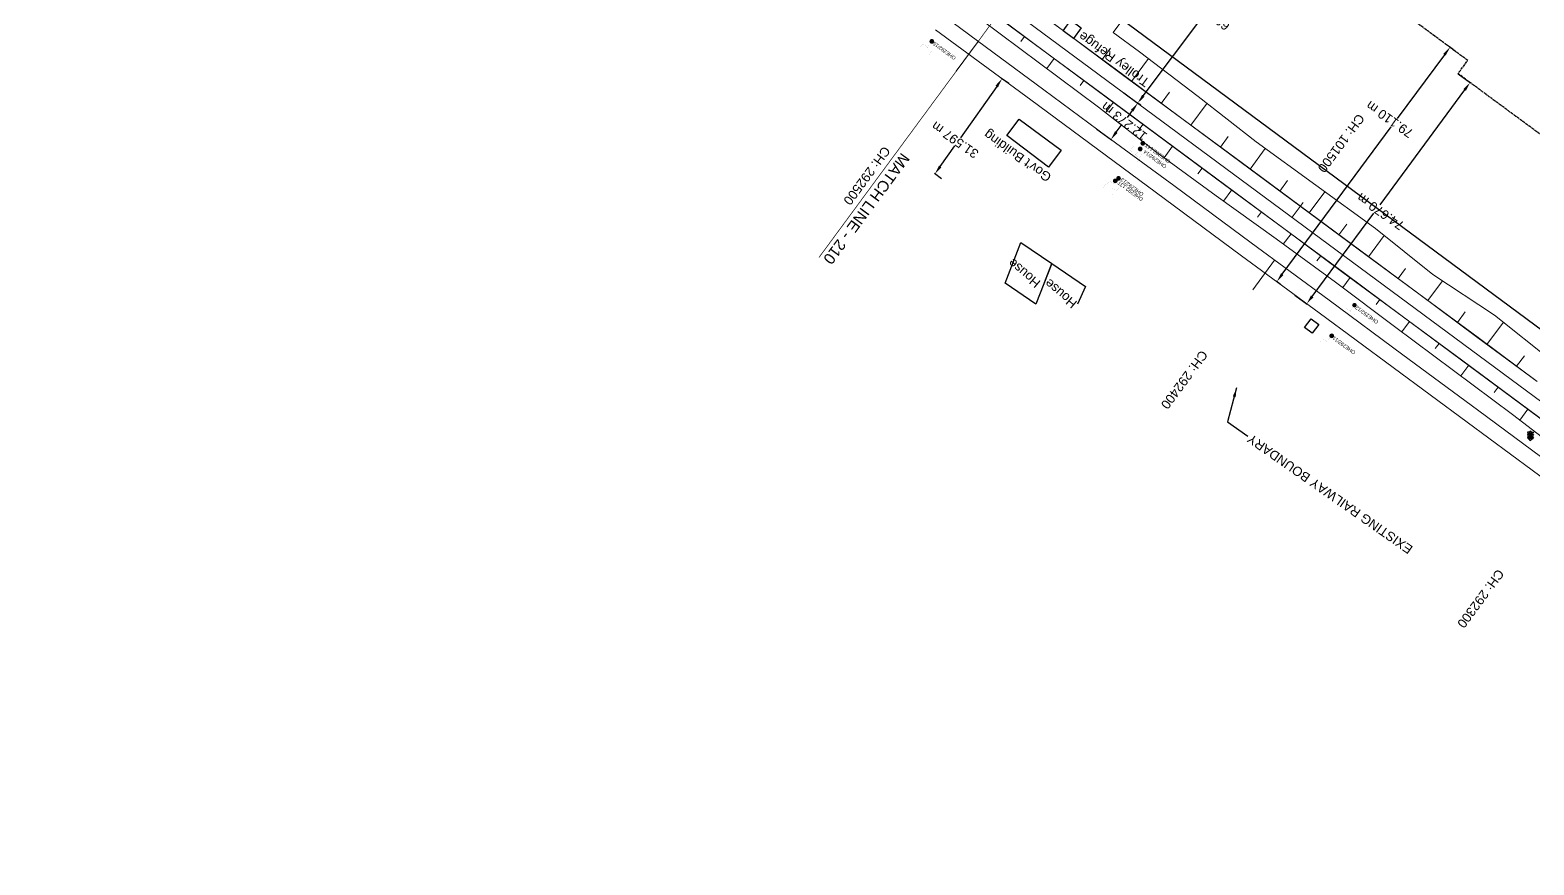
# Model space of a CAD drawing. Header units: metres. Extents: x 644418 to 1306172, y 3366650 to 6747308.
# Drawn here: x 650561.2 to 650969.4, y 3375122.3 to 3375349 of the extents above; entities that cross this region are included whole.
import ezdxf
from ezdxf.enums import TextEntityAlignment as Align

# ---------------------------------------------------------------- set-up
doc = ezdxf.new("R2010")
doc.units = ezdxf.units.M
doc.header["$MEASUREMENT"] = 0
doc.linetypes.add('CENTER', pattern=[2, 1.25, -0.25, 0.25, -0.25])
doc.linetypes.add('PHANTOM2', pattern=[1.25, 0.625, -0.125, 0.125, -0.125, 0.125, -0.125])
doc.layers.get('Defpoints').update_dxf_attribs({"lineweight": 0})
for name, color, linetype in [('DFCC Boundary', 6, 'CENTER'), ('Dimension', 10, 'Continuous'), ('GOVT_BUILDING', 251, 'Continuous'), ('MATCH LINE', 7, 'Continuous'), ('PROPOSED DFCC FORMATION LINE', 187, 'Continuous'), ('RESIDENTIAL_BL_PUC', 251, 'Continuous'), ('SIGNAL_POST', 8, 'Continuous'), ('TOPO_TEXT', 251, 'Continuous'), ('Trolley Refuse', 10, 'Continuous'), ('TROLLEY_STAND', 7, 'Continuous')]:
    doc.layers.add(name, color=color, linetype=linetype)
for name, color, linetype, lineweight in [('Existing Chainage', 7, 'Continuous', 0), ('Existing IR Track', 143, 'Continuous', 0), ('Existing Railway Boundary', 7, 'CENTER', 0), ('OHE MAST', 8, 'Continuous', 0), ('OHE MAST TEXT', 8, 'Continuous', 0), ('Proposed Chainage', 10, 'Continuous', 0), ('PROPOSED DFCC TOE LINE', 239, 'Continuous', 0), ('PROPOSED DFCC TOE SLOPES', 239, 'Continuous', 0), ('PROPOSED DFCC TRACK', 1, 'Continuous', 0), ('TEMPORARY CONNECTION', 6, 'Continuous', 0)]:
    doc.layers.add(name, color=color, linetype=linetype, lineweight=lineweight)
doc.styles.get("Standard").update_dxf_attribs({"font": 'arial.ttf'})
doc.styles.add('Style-Arial', font='arial.ttf')
doc.dimstyles.new('DIM', dxfattribs={"dimtxt": 2.5, "dimasz": 2.5, "dimexe": 0.18, "dimexo": 0.0625, "dimgap": 0.09, "dimtad": 0, "dimtih": 1, "dimtoh": 1, "dimdec": 3, "dimzin": 0, "dimdsep": 46, "dimtxsty": 'Standard', "dimcen": 0.09, "dimadec": 0, "dimazin": 0, "dimtfac": 1, "dimtdec": 3, "dimtofl": 0, "dimtmove": 0, "dimatfit": 3, "dimfxl": 1, "dimtolj": 1, "dimtzin": 0, "dimarcsym": 0})
doc.dimstyles.new('ISO-25', dxfattribs={"dimtxt": 2.5, "dimasz": 2.5, "dimexe": 1.25, "dimexo": 0.625, "dimtad": 1, "dimtxsty": 'Standard', "dimcen": 2.5, "dimadec": 0, "dimazin": 0, "dimtfac": 1, "dimtmove": 0, "dimatfit": 3, "dimfxl": 1, "dimarcsym": 0})

# ---------------------------------------------------------------- blocks, each defined once
blk = doc.blocks.new('SIG')
for color, points in [(1, [(-0.22, 0.42, 0.180295), (-0.01, 0.33, -0.00255), (0.01, 0.33, -0.00255), (0.02, 0.33, 0.180295), (0.23, 0.42, -0.002654), (0.25, 0.44, 0.184495), (0.33, 0.65, 1.000001), (-0.32, 0.65, 0.184495), (-0.24, 0.44, -0.002654)]), (2, [(0.23, -0.23, -0.002654), (0.25, -0.21, 0.184495), (0.33, 0.01, 1.000001), (-0.32, 0.01, 0.184495), (-0.24, -0.21, -0.002654), (-0.22, -0.23, 0.180295), (-0.01, -0.32, -0.00255), (0.01, -0.32, -0.00255), (0.02, -0.32, 0.180295)]), (3, [(0.23, -0.88, -0.002654), (0.25, -0.86, 0.184495), (0.33, -0.64, 1.000001), (-0.32, -0.64, 0.184495), (-0.24, -0.86, -0.002654), (-0.22, -0.88, 0.395599)])]:
    blk.add_hatch(color=color).paths.add_polyline_path(points)
for p, q in [((-0.31, 0.98), (-0.32, -0.9)), ((0.33, -0.9), (0.32, 0.98))]:
    blk.add_line(p, q)
for points in [[(-0.31, 0.98), (-0.81, 0.98, 0.198758), (-0.42, 0.41, 0.003814), (-0.31, 0.39, 0.003814)], [(-0.31, 0.33), (-0.81, 0.33, 0.198758), (-0.42, -0.23, 0.003727), (-0.32, -0.26, 0.003727)], [(0.32, 0.98), (0.82, 0.98, -0.198758), (0.44, 0.41, -0.003814), (0.32, 0.39, -0.003814)], [(0.32, 0.33), (0.82, 0.33, -0.198758), (0.44, -0.23, -0.003727), (0.33, -0.26, -0.003727)], [(-0.32, -0.32), (-0.81, -0.32, 0.198758), (-0.42, -0.88, 0.003639), (-0.32, -0.9)], [(0.33, -0.32), (0.82, -0.32, -0.198758), (0.44, -0.88, -0.003639), (0.33, -0.9)]]:
    blk.add_lwpolyline(points, format="xyb")
for centre, radius, start, end in [((0.01, 0.91), 0.324, 12.4049, 167.5951), ((0.01, 0.81), 0.357, 27.7578, 152.2422), ((0.01, -0.9), 0.324, 181.4572, 358.5428)]:
    blk.add_arc(centre, radius, start, end)
blk = doc.blocks.new('OHE MAST')
h = blk.add_hatch(color=256)
edge = h.paths.add_edge_path()
edge.add_arc((0, 0), 0.514, 0, 360)
at = {"const_width": 0.01, "flags": 128}
for points in [[(1.5, 3.5), (1.5, 2), (-1.5, 2), (-1.5, 3.5)], [(0, 2), (0, 0)]]:
    blk.add_lwpolyline(points, dxfattribs=at)
blk.add_circle((0, 0), 0.514)
blk = doc.blocks.new('*D1583')
at = {"layer": 'Defpoints', "color": 0, "linetype": 'ByBlock', "ltscale": 0.5, "transparency": 16777216}
for p in [(650826.88, 3375334.41), (650806.8, 3375309.91), (650808.66, 3375308.59)]:
    blk.add_point(p, dxfattribs=at)
at = {"layer": 'Existing Railway Boundary', "color": 0, "linetype": 'ByBlock', "lineweight": -2, "ltscale": 0.5, "transparency": 16777216}
for p, q in [((650823.57, 3375333.68), (650813.76, 3375319.78)), ((650826.83, 3375334.45), (650824.87, 3375335.83)), ((650808.24, 3375311.95), (650812.19, 3375317.55)), ((650808.61, 3375308.63), (650806.65, 3375310.01))]:
    blk.add_line(p, q, dxfattribs=at)
at = {"layer": 'Existing Railway Boundary', "color": 0, "linetype": 'ByBlock', "ltscale": 0.5, "transparency": 16777216}
for points in [[(650823.23, 3375333.92), (650823.91, 3375333.44), (650825.01, 3375335.73)], [(650807.9, 3375312.19), (650808.58, 3375311.71), (650806.8, 3375309.91)]]:
    blk.add_solid(points, dxfattribs=at)
at = {"layer": 'Existing Railway Boundary', "color": 0, "linetype": 'ByBlock', "ltscale": 0.5, "transparency": 16777216, "insert": (650812.26, 3375319.17), "char_height": 2.5, "attachment_point": 5, "rotation": 145}
blk.add_mtext('\\A1;31.597 m', dxfattribs=at)
blk = doc.blocks.new('*D1599')
at = {"layer": 'Defpoints', "color": 0, "transparency": 16777216}
for p in [(650858.01, 3375332.01), (650861.86, 3375329.16), (650850.72, 3375322.13)]:
    blk.add_point(p, dxfattribs=at)
at = {"layer": 'Dimension', "color": 0, "lineweight": -2, "transparency": 16777216}
for p, q in [((650858.06, 3375331.97), (650862.01, 3375329.05)), ((650860.38, 3375327.15), (650859, 3375325.28)), ((650850.77, 3375322.1), (650854.71, 3375319.18)), ((650856.05, 3375321.3), (650857.37, 3375323.08))]:
    blk.add_line(p, q, dxfattribs=at)
at = {"layer": 'Dimension', "color": 0, "transparency": 16777216}
for points in [[(650860.04, 3375327.4), (650860.71, 3375326.9), (650861.86, 3375329.16)], [(650855.72, 3375321.55), (650856.39, 3375321.05), (650854.57, 3375319.29)]]:
    blk.add_solid(points, dxfattribs=at)
at = {"layer": 'Dimension', "color": 0, "lineweight": 0, "transparency": 16777216, "insert": (650858.18, 3375324.18), "char_height": 2.5, "attachment_point": 5, "rotation": 142}
blk.add_mtext('\\A1;12.273 m', dxfattribs=at)
blk = doc.blocks.new('*D1584')
at = {"layer": 'Defpoints', "color": 0, "transparency": 16777216}
for p in [(650899.48, 3375379.15), (650900.32, 3375378.52), (650862.71, 3375328.53)]:
    blk.add_point(p, dxfattribs=at)
at = {"layer": 'Dimension', "color": 0, "lineweight": -2, "transparency": 16777216}
for p, q in [((650900.27, 3375378.56), (650899.34, 3375379.26)), ((650897.98, 3375377.16), (650881.5, 3375355.25)), ((650863.37, 3375331.16), (650879.85, 3375353.07)), ((650862.66, 3375328.57), (650861.72, 3375329.27))]:
    blk.add_line(p, q, dxfattribs=at)
at = {"layer": 'Dimension', "color": 0, "transparency": 16777216}
for points in [[(650897.64, 3375377.41), (650898.31, 3375376.91), (650899.48, 3375379.15)], [(650863.04, 3375331.41), (650863.7, 3375330.91), (650861.87, 3375329.16)]]:
    blk.add_solid(points, dxfattribs=at)
at = {"layer": 'Dimension', "color": 0, "lineweight": 0, "transparency": 16777216, "insert": (650880.67, 3375354.16), "char_height": 2.5, "attachment_point": 5, "rotation": 142}
blk.add_mtext('\\A1;62.560 m', dxfattribs=at)
blk = doc.blocks.new('*D1873')
at = {"layer": 'Defpoints', "color": 0, "linetype": 'Continuous', "ltscale": 0.5, "transparency": 16777216}
for p in [(650948.83, 3375337.16), (650952.1, 3375334.74), (650904.47, 3375277.09)]:
    blk.add_point(p, dxfattribs=at)
at = {"layer": 'DFCC Boundary', "color": 0, "linetype": 'Continuous', "lineweight": -2, "ltscale": 0.5, "transparency": 16777216}
for p, q in [((650948.88, 3375337.12), (650952.24, 3375334.64)), ((650950.61, 3375332.73), (650927.56, 3375301.52)), ((650909.22, 3375276.69), (650925.94, 3375299.32)), ((650904.52, 3375277.05), (650907.88, 3375274.57))]:
    blk.add_line(p, q, dxfattribs=at)
at = {"layer": 'DFCC Boundary', "color": 0, "linetype": 'Continuous', "ltscale": 0.5, "transparency": 16777216}
for points in [[(650950.28, 3375332.98), (650950.95, 3375332.49), (650952.1, 3375334.74)], [(650908.89, 3375276.94), (650909.56, 3375276.44), (650907.74, 3375274.68)]]:
    blk.add_solid(points, dxfattribs=at)
at = {"layer": 'DFCC Boundary', "color": 0, "linetype": 'Continuous', "ltscale": 0.5, "transparency": 16777216, "insert": (650927.75, 3375299.72), "char_height": 2.5, "attachment_point": 5, "rotation": 145}
blk.add_mtext('\\A1;74.670 m', dxfattribs=at)
blk = doc.blocks.new('*D1893')
at = {"layer": 'Defpoints', "color": 0, "linetype": 'Continuous', "ltscale": 0.5, "transparency": 16777216}
for p in [(650946.62, 3375344.31), (650947.61, 3375343.58), (650900.59, 3375279.96)]:
    blk.add_point(p, dxfattribs=at)
at = {"layer": 'DFCC Boundary', "color": 0, "linetype": 'Continuous', "lineweight": -2, "ltscale": 0.5, "transparency": 16777216}
for p, q in [((650945.14, 3375342.3), (650932.32, 3375324.95)), ((650947.56, 3375343.62), (650946.48, 3375344.41)), ((650901.1, 3375282.69), (650930.69, 3375322.75)), ((650900.54, 3375279.99), (650899.46, 3375280.79))]:
    blk.add_line(p, q, dxfattribs=at)
at = {"layer": 'DFCC Boundary', "color": 0, "linetype": 'Continuous', "ltscale": 0.5, "transparency": 16777216}
for points in [[(650944.8, 3375342.54), (650945.47, 3375342.05), (650946.62, 3375344.31)], [(650900.76, 3375282.94), (650901.43, 3375282.45), (650899.61, 3375280.68)]]:
    blk.add_solid(points, dxfattribs=at)
at = {"layer": 'DFCC Boundary', "color": 0, "linetype": 'Continuous', "ltscale": 0.5, "transparency": 16777216, "insert": (650930.24, 3375324.74), "char_height": 2.5, "attachment_point": 5, "rotation": 145}
blk.add_mtext('\\A1;79.110 m', dxfattribs=at)

msp = doc.modelspace()

# ---------------------------------------------------------------- linework, layer by layer
at = {"layer": 'DFCC Boundary', "ltscale": 0.5, "flags": 128}
msp.add_lwpolyline([(655695.597, 3371812.1897), (655640.8822, 3371912.823), (655580.0449, 3371996.7158), (655509.7792, 3372062.0857), (655426.9534, 3372113.9756), (655342.6069, 3372167.9462), (655257.8854, 3372221.2222), (655173.2688, 3372275.363), (655087.3459, 3372327.2788), (655002.8598, 3372380.6107), (654914.5097, 3372429.9473), (654741.1355, 3372529.4419), (654650.033, 3372576.4159), (654568.6995, 3372626.155), (654571.9877, 3372630.6369), (654391.4686, 3372756.327), (654377.1337, 3372736.8494), (654004.4289, 3373016.6995), (654007.7887, 3373020.6424), (653690.5739, 3373253.6486), (653690.5425, 3373253.6059), (653433.8132, 3373453.1485), (653440.7668, 3373462.5592), (653208.8394, 3373636.5534), (653216.1698, 3373646.5105), (653142.1983, 3373700.8896), (653053.6963, 3373771.1122), (652994.4341, 3373810.5255), (652929.3691, 3373859.5713), (652860.9168, 3373902.1103), (652749.6028, 3373984.4705), (652631.2396, 3374070.7175), (652636.2281, 3374078.1704), (652537.912, 3374145.7283), (652392.904, 3374241.2711), (652388.7719, 3374235.6812), (652308.569, 3374304.8076), (652315.9256, 3374314.7669), (652103.9815, 3374448.7876), (652083.1937, 3374464.1943), (652072.7494, 3374471.9329), (652052.3219, 3374487.0684), (652038.1897, 3374497.5387), (652024.0173, 3374508.0388), (652009.8347, 3374518.5254), (651995.6683, 3374529), (651981.7515, 3374539.2836), (651967.8828, 3374549.5317), (651954.6903, 3374559.2866), (651941.4997, 3374569.04), (651923.9377, 3374582.0168), (651906.3215, 3374595.0337), (651892.0868, 3374605.5547), (651877.7985, 3374616.1153), (651861.6288, 3374628.0564), (651845.5071, 3374639.9619), (651829.5757, 3374651.7544), (651824.7911, 3374655.296), (651813.6747, 3374663.5244), (651797.4592, 3374675.4968), (651792.6217, 3374679.0685), (651809.3453, 3374701.6999), (651798.0335, 3374710.0518), (651782.3495, 3374721.6444), (651766.6655, 3374733.2369), (651750.5163, 3374745.1875), (651734.3118, 3374757.179), (651717.3274, 3374769.6994), (651700.4625, 3374782.1317), (651684.6001, 3374793.8578), (651668.5938, 3374805.6902), (651652.6806, 3374817.4203), (651636.8173, 3374829.1137), (651620.9269, 3374840.8662), (651604.9647, 3374852.6718), (651588.7459, 3374864.6312), (651572.5882, 3374876.5455), (651556.6943, 3374888.2868), (651540.8409, 3374899.9983), (651524.5553, 3374912.0488), (651508.2568, 3374924.109), (651492.7938, 3374935.5157), (651477.3997, 3374946.8715), (651461.3291, 3374958.7436), (651445.2311, 3374970.6359), (651429.3555, 3374982.3615), (651413.4375, 3374994.1184), (651396.6322, 3375006.522), (651379.7761, 3375018.963), (651363.6644, 3375030.8565), (651352.7728, 3375038.8965), (651331.6522, 3375054.4784), (651315.7738, 3375066.1947), (651299.7306, 3375078.0412), (651283.6239, 3375089.9346), (651273.9044, 3375097.1057), (651264.2377, 3375104.2378), (651243.4187, 3375119.6324), (651222.5077, 3375135.095), (651201.5462, 3375150.5784), (651180.4926, 3375166.1298), (651161.7365, 3375179.9701), (651143.0969, 3375193.7244), (651126.6442, 3375205.9373), (651110.0563, 3375218.2505), (651088.7204, 3375233.9244), (651067.5473, 3375249.4788), (651049.4448, 3375262.8672), (651031.0656, 3375276.4601), (651013.3004, 3375289.5618), (650995.6557, 3375302.5748), (650975.556, 3375317.4171), (650955.4878, 3375332.2363), (650948.8014, 3375337.1771), (650951.4372, 3375340.7501), (650937.0874, 3375351.3535), (650916.0918, 3375366.8677), (650897.9224, 3375380.2929), (650879.805, 3375393.6796), (650866.8386, 3375403.2309), (650853.9116, 3375412.7532), (650835.5886, 3375426.289), (650817.2946, 3375439.8035), (650797.968, 3375454.1206), (650778.7222, 3375468.3781), (650760.7655, 3375481.6337), (650742.8011, 3375494.8949), (650723.0807, 3375509.4255), (650703.3693, 3375523.9495), (650688.6613, 3375534.8372), (650673.8463, 3375545.804), (650653.7938, 3375560.6295), (650633.6894, 3375575.4932), (650612.6421, 3375591.0542), (650592.0153, 3375606.3042), (650570.0328, 3375622.5591), (650548.5001, 3375638.4814), (650530.5234, 3375651.793), (650512.3606, 3375665.2423), (650494.7465, 3375678.2665), (650476.9008, 3375691.462), (650459.2976, 3375704.4721), (650441.3132, 3375717.7633), (650427.1261, 3375728.1319), (650413.8099, 3375737.864), (650402.677, 3375746.2697), (650389.8486, 3375755.6668), (650377.7322, 3375764.5425), (650360.7275, 3375777.1141), (650343.7744, 3375789.6482), (650325.0342, 3375803.5254), (650306.3109, 3375817.39), (650287.6225, 3375831.2124), (650268.717, 3375845.1957), (650250.337, 3375858.8009), (650231.8256, 3375872.5033), (650215.4559, 3375884.6355), (650199.261, 3375896.6381), (650189.9351, 3375903.5429), (650184.6476, 3375907.4517), (650170.3331, 3375918.0338), (650153.2211, 3375930.7288), (650135.9365, 3375943.5518), (650119.2313, 3375955.9159), (650102.3769, 3375968.3905), (650085.2738, 3375981.0461), (650068.2078, 3375993.6742), (650052.7787, 3376005.1011), (650037.4384, 3376016.4621), (650022.1728, 3376027.766), (650006.9632, 3376039.0283), (649974.7512, 3376062.8762), (649961.4537, 3376072.7117), (649948.2091, 3376082.508), (649944.476, 3376085.2722), (649918.728, 3376050.5341), (649909.4316, 3376057.4177), (649896.4092, 3376067.0604), (649893.7832, 3376069.0128), (649891.1645, 3376070.9437), (649888.4639, 3376072.9569), (649875.744, 3376082.3694), (649867.5551, 3376088.4016), (649853.4118, 3376098.8745), (649839.2513, 3376109.3603), (649829.0749, 3376116.9005), (649827.2194, 3376118.2675), (649818.0867, 3376125.0366), (649808.8566, 3376131.8779), (649793.2502, 3376143.4201), (649777.6288, 3376154.9733), (649763.6321, 3376165.3144), (649749.5741, 3376175.7007), (649733.9228, 3376187.2754), (649718.3343, 3376198.8036), (649705.3241, 3376208.4391), (649692.3703, 3376218.0327), (649678.0208, 3376228.6769), (649663.5747, 3376239.3366), (649646.4625, 3376252.0623), (649634.6272, 3376260.744), (649624.9192, 3376267.9946), (649615.0208, 3376275.3876), (649599.9831, 3376286.4834), (649588.9857, 3376294.598), (649590.032, 3376296.0132), (649586.1685, 3376298.8639), (649569.3593, 3376311.3207), (649552.641, 3376323.7102), (649537.2353, 3376335.0739), (649521.9792, 3376346.327), (649506.2408, 3376358.0035), (649490.3575, 3376369.7875), (649475.7578, 3376380.5673), (649461.1933, 3376391.3211), (649445.4753, 3376402.9572), (649429.8494, 3376414.5253), (649414.4906, 3376425.9209), (649378.3483, 3376452.6365), (649368.4603, 3376459.9984), (649352.6509, 3376471.6682), (649336.6992, 3376483.4434), (649322.3941, 3376494.1037), (649307.6557, 3376505.0862), (649290.8736, 3376517.4208), (649273.972, 3376529.8435), (649258.1992, 3376541.4854), (649242.2966, 3376553.2232), (649226.5432, 3376564.8634), (649210.8826, 3376576.435), (649195.2207, 3376588.0769), (649179.5326, 3376599.7383), (649164.9134, 3376610.5118), (649150.5177, 3376621.1205), (649135.415, 3376632.3287), (649120.2337, 3376643.5954), (649107.8929, 3376652.6743), (649095.5927, 3376661.7234), (649079.5687, 3376673.5769), (649063.4846, 3376685.4748), (649046.5651, 3376697.9756), (649029.6506, 3376710.4727), (649013.3465, 3376722.5351), (648996.9805, 3376734.6431), (648980.3936, 3376746.8979), (648963.6626, 3376759.259), (648946.7453, 3376771.7643), (648929.6945, 3376784.3682), (648913.5118, 3376796.3614), (648897.2206, 3376808.435), (648876.2496, 3376823.9678), (648855.1325, 3376839.6089), (648839.3985, 3376851.2044), (648823.6596, 3376862.8037), (648806.187, 3376875.7235), (648788.7814, 3376888.5937), (648772.4766, 3376900.6763), (648756.1277, 3376912.7915), (648748.6058, 3376918.3049), (648733.321, 3376929.6306), (648718.1841, 3376940.8501), (648694.1574, 3376958.9078), (648686.9154, 3376964.1595), (648685.9321, 3376964.8321), (648667.95, 3376978.2197), (648649.3198, 3376992.1471), (648633.5557, 3377003.8368), (648617.684, 3377015.6038), (648613.3865, 3377018.7718), (648613.1308, 3377018.4261), (648605.39, 3377024.1325), (648593.439, 3377032.9404), (648576.5994, 3377045.3816), (648559.8787, 3377057.7351), (648542.9247, 3377070.3132), (648525.9483, 3377082.908), (648511.3109, 3377093.7409), (648496.5572, 3377104.6599), (648477.562, 3377118.7172), (648458.5464, 3377132.7896), (648451.3349, 3377138.2101), (648435.5918, 3377149.862), (648422.1096, 3377159.9046), (648408.3664, 3377170.0637), (648394.6863, 3377180.1761), (648381.6588, 3377189.818), (648368.6059, 3377199.4787), (648354.1188, 3377210.196), (648339.6473, 3377220.9017), (648325.8166, 3377231.1386), (648311.9735, 3377241.3853), (648297.2469, 3377252.2824), (648283.6168, 3377262.3688), (648282.6002, 3377260.9951), (648281.5015, 3377261.8082), (648268.446, 3377271.4578), (648255.3849, 3377281.1115), (648243.3023, 3377290.0413), (648231.5826, 3377298.7116), (648230.1246, 3377299.843), (648216.137, 3377310.1827), (648202.3989, 3377320.3379), (648187.9045, 3377331.0225), (648173.4524, 3377341.7035), (648159.964, 3377351.7009), (648146.3755, 3377361.7726), (648132.3698, 3377372.1252), (648118.3132, 3377382.5155), (648104.5683, 3377392.6752), (648090.8453, 3377402.8186), (648079.0331, 3377411.5788), (648067.1746, 3377420.3734), (648052.1864, 3377431.461), (648037.1291, 3377442.5999), (648023.4384, 3377452.7367), (648009.6421, 3377462.9518), (647998.5681, 3377471.1475), (647977.6651, 3377486.6371), (647970.8013, 3377491.7424), (647954.3046, 3377504.0127), (647940.5645, 3377514.1537), (647927.1436, 3377524.0583), (647912.5029, 3377534.9198), (647897.7662, 3377545.8524), (647883.3488, 3377556.5286), (647868.9785, 3377567.1699), (647855.3948, 3377577.2425), (647841.7032, 3377587.3948), (647828.8284, 3377596.8277), (647815.9828, 3377606.2395), (647798.869, 3377618.9232), (647787.996, 3377626.9816), (647769.1212, 3377640.9619), (647756.6675, 3377650.183), (647742.624, 3377660.5991), (647728.5049, 3377671.0713), (647713.635, 3377682.0926), (647698.699, 3377693.1628), (647681.9918, 3377705.517), (647665.4025, 3377717.7839), (647652.0515, 3377727.6811), (647638.8028, 3377737.5025), (647625.2604, 3377747.546), (647611.724, 3377757.585), (647601.846, 3377764.9047), (647586.5632, 3377776.2354), (647574.9107, 3377784.8659), (647552.1318, 3377801.7377), (647544.5766, 3377807.3492), (647531.2096, 3377817.2774), (647518.7824, 3377826.4783), (647506.3678, 3377835.6698), (647493.0662, 3377845.5438), (647479.7149, 3377855.4547), (647466.3541, 3377865.3556), (647452.9886, 3377875.26), (647440.1702, 3377884.755), (647427.3392, 3377894.2595), (647421.9004, 3377898.2902), (647422.4016, 3377898.9655), (647413.1507, 3377905.8213), (647398.5546, 3377916.6386), (647385.2867, 3377926.4568), (647372.1159, 3377936.2032), (647357.4127, 3377947.1112), (647351.2811, 3377951.6601), (647330.0092, 3377967.4105), (647317.4471, 3377976.6964), (647304.414, 3377986.3606), (647291.335, 3377996.0589), (647278.7541, 3378005.3917), (647266.0777, 3378014.7954), (647252.9457, 3378024.4462), (647239.9839, 3378033.9719), (647225.7512, 3378044.5255), (647211.5179, 3378055.0796), (647196.511, 3378066.208), (647181.4966, 3378077.3419), (647167.7872, 3378087.5064), (647154.0498, 3378097.6917), (647140.7668, 3378107.5414), (647127.4862, 3378117.3893), (647113.2521, 3378127.9375), (647099.0375, 3378138.4713), (647085.0268, 3378148.8592), (647070.9977, 3378159.2608), (647056.5444, 3378169.9697), (647042.0873, 3378180.6814), (647027.5624, 3378191.4464), (647013.0728, 3378202.1851), (646999.864, 3378211.9684), (646986.6741, 3378221.7376), (646973.6148, 3378231.4185), (646960.4875, 3378241.1499), (646945.7953, 3378252.0414), (646931.0256, 3378262.9902), (646930.6274, 3378263.2852), (646951.9475, 3378292.0562)], dxfattribs=at)
at = {"layer": 'Existing Chainage', "color": 0, "linetype": 'Continuous', "lineweight": 13, "flags": 128}
for points in [[(650812.6077, 3375337.8682), (650818.5515, 3375345.91)], [(650893.0756, 3375278.4914), (650899.0166, 3375286.5353)]]:
    msp.add_lwpolyline(points, dxfattribs=at)
at = {"layer": 'Existing IR Track', "flags": 128}
for points in [[(650547.7579, 3375545.9911), (650568.1892, 3375530.8996), (650589.5736, 3375515.1041), (650609.3454, 3375500.4997), (650629.0016, 3375485.9807), (650644.1755, 3375474.7447), (650659.2263, 3375463.6), (650678.71, 3375449.1943), (650697.8507, 3375435.0422), (650716.3137, 3375421.4078), (650734.3206, 3375408.1099), (650753.4179, 3375393.9834), (650772.8889, 3375379.5805), (650791.1484, 3375366.1241), (650809.6786, 3375352.468), (650822.4837, 3375343.0037), (650836.3735, 3375332.7382), (650853.4798, 3375320.1348), (650871.6463, 3375306.7502), (650892.6637, 3375291.2274), (650913.7894, 3375275.6246), (650933.7823, 3375260.8401), (650954.0533, 3375245.85), (650971.5532, 3375232.9404)], [(650806.9491, 3375349.0906), (650819.9198, 3375339.5361), (650832.8394, 3375330.0192), (650850.9102, 3375316.667), (650869.0796, 3375303.2419), (650890.0735, 3375287.7289), (650911.1125, 3375272.1826), (650931.1996, 3375257.3495), (650951.2994, 3375242.5071), (650968.9808, 3375229.4671), (650986.7054, 3375216.3953)]]:
    msp.add_lwpolyline(points, dxfattribs=at)
at = {"layer": 'GOVT_BUILDING', "linetype": 'Continuous'}
msp.add_polyline3d([(650826.357, 3375320.404, 269.515), (650829.678, 3375324.786, 267.831), (650841.104, 3375316.349, 267.68), (650837.6307, 3375311.7661, 267.68)], close=True, dxfattribs=at)
at = {"layer": 'MATCH LINE', "linetype": 'PHANTOM2', "ltscale": 15, "const_width": 0.2}
msp.add_lwpolyline([(650846.3532, 3375383.6652), (650775.3272, 3375287.2438)], dxfattribs=at)
at = {"layer": 'Proposed Chainage', "lineweight": 0, "flags": 128}
msp.add_lwpolyline([(650906.7261, 3375302.1719), (650903.7516, 3375298.153)], dxfattribs=at)
at = {"layer": 'PROPOSED DFCC FORMATION LINE', "lineweight": 0, "flags": 128}
for points in [[(650970.2857, 3375253.5742), (650954.2099, 3375265.4724), (650938.1341, 3375277.3707), (650922.0583, 3375289.269), (650905.9825, 3375301.1672), (650889.9067, 3375313.0655), (650873.8309, 3375324.9637), (650857.7551, 3375336.862), (650841.6793, 3375348.7603), (650825.6035, 3375360.6585)], [(650825.6332, 3375360.6987), (650841.709, 3375348.8004), (650857.7848, 3375336.9022), (650873.8606, 3375325.0039), (650889.9364, 3375313.1057), (650906.0122, 3375301.2074), (650922.088, 3375289.3091), (650938.1638, 3375277.4109), (650954.2396, 3375265.5126), (650970.3154, 3375253.6144)], [(650981.8699, 3375235.6073), (650965.7941, 3375247.5055), (650949.7183, 3375259.4038), (650933.6425, 3375271.3021), (650917.5667, 3375283.2003), (650901.4909, 3375295.0986), (650885.4151, 3375306.9969), (650869.3393, 3375318.8951), (650853.2635, 3375330.7934), (650837.1877, 3375342.6916), (650821.1119, 3375354.5899)], [(650981.8996, 3375235.6475), (650965.8238, 3375247.5457), (650949.748, 3375259.444), (650933.6722, 3375271.3423), (650917.5964, 3375283.2405), (650901.5206, 3375295.1388), (650885.4448, 3375307.037), (650869.369, 3375318.9353), (650853.2932, 3375330.8336), (650837.2174, 3375342.7318), (650821.1416, 3375354.6301)]]:
    msp.add_lwpolyline(points, dxfattribs=at)
at = {"layer": 'PROPOSED DFCC TOE LINE', "lineweight": 0, "flags": 128}
for points in [[(650979.5102, 3375232.4191), (650963.6425, 3375244.5985), (650947.6068, 3375256.551), (650931.6029, 3375268.5464), (650915.5851, 3375280.523), (650899.4104, 3375292.2876), (650883.1593, 3375303.9491), (650867.0409, 3375315.7897), (650851.2186, 3375328.0305), (650835.2096, 3375340.019), (650819.1626, 3375351.9562)], [(650857.2473, 3375351.1668), (650855.1791, 3375348.3724), (650862.3604, 3375343.0842), (650878.2926, 3375330.9919), (650894.0257, 3375318.6307), (650910.195, 3375306.8588), (650926.4044, 3375295.141), (650942.0102, 3375282.6077), (650958.7463, 3375271.6016), (650974.3791, 3375259.1047)]]:
    msp.add_lwpolyline(points, dxfattribs=at)
at = {"layer": 'PROPOSED DFCC TOE SLOPES', "linetype": 'Continuous', "lineweight": 0, "flags": 128}
for points in [[(650831.1427, 3375347.2279), (650830.1442, 3375345.8789)], [(650852.1711, 3375340.9949), (650854.4687, 3375344.0992)], [(650839.1806, 3375341.2788), (650837.1646, 3375338.555)], [(650860.209, 3375335.0458), (650864.7924, 3375341.2384)], [(650847.2185, 3375335.3297), (650846.1938, 3375333.9452)], [(650868.2469, 3375329.0966), (650870.5027, 3375332.1444)], [(650855.2564, 3375329.3806), (650853.1508, 3375326.5356)], [(650876.2848, 3375323.1475), (650880.6942, 3375329.105)], [(650863.2943, 3375323.4314), (650862.1781, 3375321.9233)], [(650871.3322, 3375317.4823), (650869.0093, 3375314.3437)], [(650884.3227, 3375317.1984), (650886.4417, 3375320.0614)], [(650892.3606, 3375311.2492), (650896.4939, 3375316.8338)], [(650879.3701, 3375311.5332), (650878.2193, 3375309.9783)], [(650887.408, 3375305.584), (650885.1439, 3375302.525)], [(650900.3985, 3375305.3001), (650902.4885, 3375308.124)], [(650908.4364, 3375299.351), (650912.6693, 3375305.0701)], [(650895.4459, 3375299.6349), (650894.3577, 3375298.1646)], [(650903.4838, 3375293.6858), (650901.3857, 3375290.8509)], [(650916.4743, 3375293.4018), (650918.6242, 3375296.3065)], [(650924.5122, 3375287.4527), (650928.7866, 3375293.2278)], [(650911.5217, 3375287.7366), (650910.4974, 3375286.3526)], [(650919.5596, 3375281.7875), (650917.5412, 3375279.0604)], [(650932.5501, 3375281.5036), (650934.5698, 3375284.2324)], [(650940.588, 3375275.5545), (650944.5649, 3375280.9277)], [(650927.5975, 3375275.8384), (650926.5738, 3375274.4553)], [(650948.6259, 3375269.6053), (650950.7794, 3375272.515)], [(650935.6354, 3375269.8892), (650933.5573, 3375267.0815)], [(650956.6638, 3375263.6562), (650961.1326, 3375269.694)], [(650943.6733, 3375263.9401), (650942.6163, 3375262.512)], [(650964.7017, 3375257.7071), (650966.8253, 3375260.5763)], [(650951.7112, 3375257.991), (650949.5651, 3375255.0913)], [(650959.7491, 3375252.0419), (650958.666, 3375250.5785)], [(650967.787, 3375246.0927), (650965.5803, 3375243.1112)]]:
    msp.add_lwpolyline(points, dxfattribs=at)
at = {"layer": 'PROPOSED DFCC TRACK', "color": 12, "flags": 128}
msp.add_lwpolyline([(652051.8841, 3374457.8117), (651483.1316, 3374869.9633), (651480.0951, 3374872.1638), (651477.0587, 3374874.3645), (651474.0227, 3374876.5656), (651470.9871, 3374878.7673), (651467.952, 3374880.9698), (651464.9177, 3374883.1733), (651461.8843, 3374885.3781), (651458.8519, 3374887.5843, -0.00144677), (651426.1699, 3374911.5196), (651423.1515, 3374913.7448), (651420.1341, 3374915.9715), (651417.1177, 3374918.1993), (651414.1019, 3374920.4282), (651411.0868, 3374922.6578), (651408.0721, 3374924.8881), (651405.0578, 3374927.1188), (651402.0435, 3374929.3497), (646816.8315, 3378323.0253)], format="xyb", dxfattribs=at)
at = {"layer": 'RESIDENTIAL_BL_PUC', "linetype": 'Continuous'}
msp.add_polyline3d([(650825.896, 3375280.278, 266.181), (650830.168, 3375291.337, 265.732), (650838.503, 3375285.607, 268.094), (650834.2279, 3375274.5401, 268.094)], close=True, dxfattribs=at)
msp.add_polyline3d([(650836.518, 3375280.4683, 268.094), (650838.503, 3375285.607, 268.094), (650847.654, 3375279.366, 267.624), (650845.488, 3375274.594, 267.624)], dxfattribs=at)
at = {"layer": 'TEMPORARY CONNECTION', "lineweight": 30, "flags": 128}
msp.add_lwpolyline([(649875.1433, 3376059.4619, 0.02078817), (649913.3305, 3376033.5833), (650035.246, 3375958.1608, -0.02078817), (650073.4332, 3375932.2822), (651423.4635, 3374933.0776, 0.00251821), (651480.3487, 3374891.4167), (651686.0505, 3374742.3529, -0.02078817), (651722.2466, 3374713.7556), (651830.9367, 3374620.2908, 0.02078817), (651867.1327, 3374591.6935)], format="xyb", dxfattribs=at)
at = {"layer": 'Trolley Refuse'}
msp.add_lwpolyline([(650844.4007, 3375346.746), (650841.5875, 3375348.8282), (650843.6696, 3375351.6415), (650846.4829, 3375349.5593)], close=True, dxfattribs=at)
at = {"layer": 'TROLLEY_STAND', "linetype": 'Continuous'}
msp.add_polyline3d([(650909.191, 3375266.675, 268.247), (650907.098, 3375268.212, 268.243), (650908.929, 3375270.606, 268.323), (650911.022, 3375269.069, 268.323)], close=True, dxfattribs=at)

# ---------------------------------------------------------------- block references
at = {"layer": 'OHE MAST', "color": 2, "rotation": 143.3908318566117}
for p in [(650805.971, 3375345.949), (650862.515, 3375316.696), (650863.233, 3375318.237), (650855.791, 3375308.045), (650856.661, 3375308.742), (650920.688, 3375274.286), (650914.495, 3375265.992)]:
    msp.add_blockref('OHE MAST', p, dxfattribs=at)
at = {"layer": 'SIGNAL_POST', "linetype": 'Continuous'}
msp.add_blockref('SIG', (650968.469, 3375238.826, 268.557), dxfattribs=at)

# ---------------------------------------------------------------- texts
at = {"layer": 'Existing Chainage', "color": 0, "linetype": 'Continuous', "lineweight": 0, "char_height": 2.5, "attachment_point": 6, "line_spacing_factor": 0.6, "style": 'Style-Arial'}
for s, insert, rotation in [('CH: 292500', (650782.8082, 3375301.9506), 233.531791), ('CH: 292400', (650868.9764, 3375246.5633), 233.551443), ('CH: 292300', (650949.4312, 3375187.1268), 233.583957)]:
    msp.add_mtext(s, dxfattribs=dict(at, insert=insert, rotation=rotation))
at = {"layer": 'Existing Railway Boundary', "linetype": 'Continuous', "ltscale": 5}
msp.add_text('EXISTING RAILWAY BOUNDARY', height=2.5, rotation=145, dxfattribs=at).set_placement((650936.7723, 3375208.6238))
at = {"layer": 'MATCH LINE', "linetype": 'Continuous'}
msp.add_text('MATCH LINE - 210', height=3, rotation=233.57539, dxfattribs=at).set_placement((650797.7495, 3375315.8856))
at = {"layer": 'OHE MAST TEXT'}
for s, p in [('OHE292/15', (650809.3589, 3375343.3463)), ('OHE292.14T', (650867.2769, 3375315.4771)), ('OHE292/14', (650866.5589, 3375313.9361)), ('OHE292.13T', (650859.8349, 3375305.2851)), ('OHE292/13', (650860.3239, 3375306.3797)), ('OHE292/12', (650924.0329, 3375271.6832)), ('OHE292/11', (650917.8399, 3375263.3892))]:
    msp.add_text(s, height=1, rotation=144, dxfattribs=at).set_placement(p, align=Align.MIDDLE_CENTER)
at = {"layer": 'Proposed Chainage', "lineweight": 0, "insert": (650911.5331, 3375310.7786), "char_height": 2.5, "attachment_point": 6, "rotation": 233.493563, "line_spacing_factor": 0.6, "style": 'Style-Arial'}
msp.add_mtext('CH: 101500', dxfattribs=at)
at = {"layer": 'TOPO_TEXT'}
msp.add_text("Gov't Building", height=2.5, rotation=144.684956, dxfattribs=at).set_placement((650829.2144, 3375314.7975), align=Align.MIDDLE_CENTER)
for p in [(650835.6864, 3375280.6697), (650845.6207, 3375275.1343)]:
    msp.add_text('House', height=2.5, rotation=139.759771, dxfattribs=at).set_placement(p)
at = {"layer": 'Trolley Refuse', "style": 'Style-Arial'}
msp.add_text('Trolley Refuge', height=2.5, rotation=144, dxfattribs=at).set_placement((650865.3273, 3375335.3784))

# ---------------------------------------------------------------- dimensions: what is measured, and where the dimension line sits
at = {"layer": 'DFCC Boundary', "linetype": 'Continuous', "ltscale": 0.5}
for base, p1, p2, angle, picture, middle in [((650946.6236, 3375344.3069), (650900.593, 3375279.9558), (650947.607, 3375343.5803), 53.538276, '*D1893', (650930.2355, 3375324.737)), ((650952.0959, 3375334.7443), (650904.4739, 3375277.0881), (650948.8308, 3375337.1554), 53.555889, '*D1873', (650927.7535, 3375299.716))]:
    dim = msp.add_linear_dim(base=base, p1=p1, p2=p2, angle=angle, dimstyle='DIM', override={"dimpost": ' m', "dimtmove": 2}, dxfattribs=at)
    dim.commit()
    dim.dimension.update_dxf_attribs({"geometry": picture, "text_midpoint": middle, "dimtype": 129, "text_rotation": 145})
at = {"layer": 'Dimension', "color": 10, "lineweight": 0}
dim = msp.add_aligned_dim(p1=(650862.7079, 3375328.5308), p2=(650900.3208, 3375378.5207), distance=1.0523, dimstyle='DIM', override={"dimpost": ' m'}, dxfattribs=at)
dim.commit()
dim.dimension.update_dxf_attribs({"geometry": '*D1584', "text_midpoint": (650880.6735, 3375354.1584), "text_rotation": 142})
dim = msp.add_linear_dim(base=(650861.864, 3375329.1594), p1=(650850.719, 3375322.135), p2=(650858.0139, 3375332.005), angle=53.531791, dimstyle='DIM', override={"dimpost": ' m'}, dxfattribs=at)
dim.commit()
dim.dimension.update_dxf_attribs({"geometry": '*D1599', "text_midpoint": (650858.1849, 3375324.1816), "dimtype": 129, "text_rotation": 142})
at = {"layer": 'Existing Railway Boundary', "linetype": 'ByBlock', "ltscale": 0.5}
dim = msp.add_linear_dim(base=(650806.7971, 3375309.9084), p1=(650826.879, 3375334.4098), p2=(650808.6618, 3375308.5926), angle=234.792414, dimstyle='DIM', override={"dimpost": ' m', "dimtmove": 2}, dxfattribs=at)
dim.commit()
dim.dimension.update_dxf_attribs({"geometry": '*D1583', "text_midpoint": (650812.256, 3375319.1655), "dimtype": 129, "text_rotation": 145})

# ---------------------------------------------------------------- leaders
at = {"layer": 'Existing Railway Boundary', "linetype": 'Continuous', "ltscale": 5}
msp.add_leader([(650888.6957, 3375251.8258), (650886.2376, 3375242.6101), (650891.7843, 3375238.7088)], dimstyle='ISO-25', override={"dimtxt": 0.5, "dimtad": 0}, dxfattribs=at)

doc.saveas('drawing.dxf')
